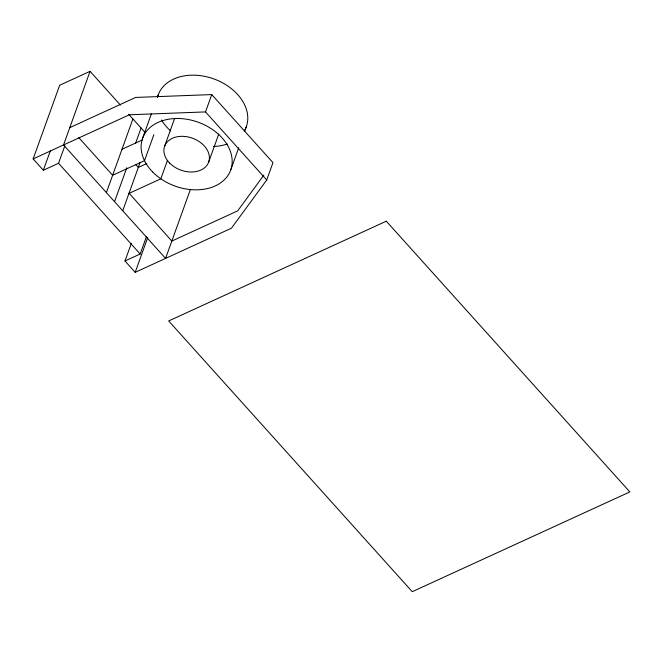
<?xml version="1.0" encoding="UTF-8"?>
<svg xmlns="http://www.w3.org/2000/svg" width="663" height="663" viewBox="0 0 663 663"><rect width="100%" height="100%" fill="white"/><g stroke="black" fill="none" stroke-linecap="round" stroke-linejoin="round"><path stroke-width="0.99" d="M64.833 145.827L58.551 163.272L43.352 170.242L33.15 158.896L59.67 85.245L90.06 71.314L120.393 105.036M43.352 170.242L50.33 150.857M90.06 71.314L63.54 144.965L165.584 258.396L190.356 189.585M106.395 192.602L132.915 118.95M114.558 201.676L126.774 167.756M135.492 143.531L141.078 128.025M142.528 138.476L151.537 113.448M157.429 97.08L158.126 95.149M122.73 210.751L140.166 162.294M153.866 134.672L144.509 160.661L112.635 175.272L78.764 137.622M164.59 146.316L174.634 118.395M69.781 127.636L135.625 97.444L211.746 94.585L272.974 162.642L266.733 179.98L231.428 228.205L135.194 272.327L124.992 260.982L131.266 243.536M167.416 160.521L160.836 178.811L128.962 193.422M124.992 260.982L140.183 254.012L146.465 236.575M135.194 272.327L147.758 237.437M266.733 179.98L205.513 111.914L211.746 94.585M208.704 162.004L218.757 134.083M230.765 169.844L238.738 147.7M244.63 131.332L246.363 126.517M263.841 175.115L237.669 210.875L171.825 241.059L129.194 193.323M33.15 158.896L129.384 114.774L205.513 111.914M122 149.283L142.62 139.827M146.755 163.562L138.327 167.424L135.6 164.399M128.672 114.235L145.214 132.625M58.551 163.272L140.183 254.012M157.429 97.478A46.824 33.962 19.8 0 1 215.069 79.369A46.824 33.962 19.8 0 1 244.316 130.918M227.318 143.995A46.824 33.962 19.8 0 1 213.503 146.482M170.623 130.926A46.824 33.962 19.8 0 1 161.523 119.97M386.297 221.193L168.692 320.958L412.245 591.686L629.85 491.921L386.297 221.193M152.589 171.908A46.824 33.962 19.8 0 0 229.854 172.09A46.824 33.962 19.8 0 0 177.493 118.486A46.824 33.962 19.8 0 0 152.589 171.908M169.62 163.032A23.412 16.981 19.8 0 0 208.248 163.123A23.412 16.981 19.8 0 0 182.068 136.321A23.412 16.981 19.8 0 0 169.62 163.032"/></g></svg>
